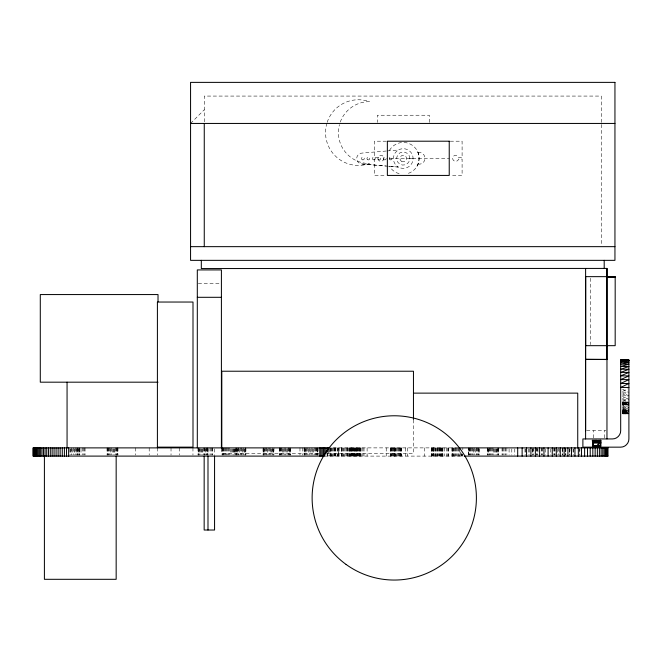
<?xml version="1.0" encoding="UTF-8"?>
<svg xmlns="http://www.w3.org/2000/svg" width="662" height="662" viewBox="0 0 662 662"><rect width="100%" height="100%" fill="white"/><g stroke="black" fill="none" stroke-linecap="round" stroke-linejoin="round"><path stroke-width="0.5" stroke-dasharray="3.31 2.48" d="M593.69 437.913L593.69 430.73M604.638 437.913L604.638 430.73M600.095 439.965L600.467 447.156L600.74 439.965L600.964 447.156L601.022 439.965L600.773 447.156L600.5 439.965L600.045 447.156L599.582 439.965M592.523 447.156L592.151 439.965L592.523 447.156L592.846 439.965M592.573 439.965L592.895 447.156L593.309 439.965L593.367 447.156L593.864 439.965M598.986 439.965L599.524 447.156L599.979 439.965M596.859 439.965L597.521 447.156L597.521 439.965L598.241 447.156L598.241 439.965L598.911 447.156L599.441 439.965M593.442 439.965L593.938 447.156L594.501 439.965M598.241 447.156L598.829 439.965M594.013 439.965L594.575 447.156L595.188 439.965M597.521 447.156L598.15 439.965M594.666 439.965L595.279 447.156L595.924 439.965M596.106 439.965L596.768 447.156L597.422 439.965M595.37 439.965L596.015 447.156L596.677 439.965M416.994 166.261C419.708 161.371 419.708 155.264 416.994 150.373M190.565 123.446L204.26 109.76M622.512 391.333L627.99 388.826M622.512 394.999L627.99 392.574M622.512 398.466L627.99 396.19M622.512 401.652L627.99 399.575M622.512 404.474L627.99 402.653M622.512 406.849L628.9 405.078L622.743 405.078M622.512 408.727L628.9 407.362L622.512 405.591M622.512 410.051L628.9 409.116L622.512 407.751M417.912 152.599L419.12 152.442A5.875 5.875 0 0 1 424.996 158.317A5.875 5.875 0 0 1 419.12 164.193L417.912 164.035M386.285 151.019L362.188 153.063A5.478 5.478 0 0 0 356.71 158.541A5.478 5.478 0 0 0 362.188 164.01L386.285 166.054M387.287 150.936L398.334 150.001A9.856 9.856 0 0 1 413.113 158.541A9.856 9.856 0 0 1 398.334 167.072L387.287 166.137M622.743 410.771L628.9 410.316L622.512 409.389M622.743 404.714L628.9 404.391L622.743 404.391M622.743 411.433L627.874 411.168M622.743 404.283L628.9 403.969L622.743 403.969L627.874 403.621M622.743 411.855L628.9 411.541L622.743 411.541M622.743 412.26L627.874 412.012M622.743 403.481L627.874 403.257M622.743 412.633L627.874 412.401M622.743 403.125L627.874 402.926L622.743 402.67M622.743 412.972L627.874 412.765L622.743 412.451L628.9 412.36L622.743 412.062M622.743 402.81L628.9 402.604L622.743 402.256M622.743 413.262L627.874 413.088M627.874 413.361L622.743 413.502L628.9 413.551M622.743 402.347L628.9 402.347L622.743 402.38L627.874 402.231M627.874 402.124L622.743 402.19L628.9 402.215L622.743 402.091M628.9 413.858L622.743 413.816L627.874 413.824L622.743 413.386L628.9 413.328L622.743 413.121M386.368 141.205L374.493 141.205L374.493 157.779L378.019 157.539A3.012 3.012 0 0 1 382.653 155.851A3.012 3.012 0 0 1 382.653 160.783A3.012 3.012 0 0 1 378.019 159.095L374.493 159.095L374.493 175.43L386.368 175.43M450.226 141.205L462.101 141.205L462.101 157.779L458.576 157.539A3.012 3.012 0 0 0 453.942 155.851A3.012 3.012 0 0 0 453.942 160.783A3.012 3.012 0 0 0 458.576 159.095L462.101 159.095L462.101 175.43L450.226 175.43M389.422 158.317L449.233 158.317M409.828 158.541A6.57 6.57 0 0 0 399.972 152.848A6.57 6.57 0 0 0 399.972 164.226A6.57 6.57 0 0 0 409.828 158.541L413.113 158.541M198.319 283.609L220.405 283.609M622.743 392.169L628.9 392.169M622.743 395.81L628.9 395.81L622.512 392.98M622.743 399.227L628.9 399.227L622.512 396.571M622.743 402.885L628.9 402.885M622.743 403.208L628.9 403.208M622.743 403.572L628.9 403.572M622.743 404.821L628.9 404.821L622.743 404.077M622.743 407.362L628.9 407.362M622.743 409.116L628.9 409.116M622.743 410.316L628.9 410.316M622.743 410.928L628.9 410.928L622.743 410.473M622.743 411.119L628.9 411.119M622.743 411.963L628.9 411.963M622.743 412.724L628.9 412.724M622.743 413.055L628.9 413.055M622.743 413.717L628.9 413.717M586.615 430.73L605.953 430.73M458.021 447.884L330.785 447.884L330.785 456.101M318.67 453.362L221.811 453.362L221.811 449.258M327.938 453.362L413.46 453.362L413.46 419.989M324.281 456.101L463.16 456.101M622.743 413.824L627.874 413.849M622.743 402.438L627.874 402.579M622.743 402.968L627.874 403.166M622.743 412.807L627.874 413.014M622.743 403.299L627.874 403.53M622.743 403.671L627.874 403.919M622.743 411.226L627.874 411.491M622.743 411.648L627.874 411.913M362.188 164.01L398.334 167.072A9.856 9.856 0 0 1 398.334 150.001M622.512 402.959L627.99 404.78M622.512 399.922L627.99 402M622.512 389.239L627.99 391.747M593.367 447.156L592.953 439.965L592.895 447.156M601.253 122.437L601.253 96.073L204.26 96.073L204.26 122.47M601.253 124.481L601.253 245.627M601.03 439.965L600.964 447.156M600.773 439.965L600.773 447.156M600.467 439.965L600.467 447.156M600.045 439.965L600.045 447.156M599.524 439.965L599.524 447.156M598.911 439.965L598.911 447.156M596.768 439.965L596.768 447.156M596.015 439.965L596.015 447.156M595.279 439.965L595.279 447.156M594.575 439.965L594.575 447.156M593.938 439.965L593.938 447.156M592.275 439.965L592.275 447.156M590.537 278.247L590.537 344.654M579.879 447.884L579.879 455.075M579.399 448.91L579.399 455.075M573.218 448.91L573.218 455.075M573.118 448.91L573.118 455.075M569.932 447.884L569.932 455.075M569.742 448.91L569.742 455.075M569.452 448.91L569.452 455.075M565.878 447.884L565.878 455.075M565.588 447.884L565.588 455.075M565.489 447.884L565.489 455.075M565.199 448.91L565.199 455.075M562.692 447.884L562.692 455.075M562.493 448.91L562.493 455.075M562.203 447.884L562.203 455.075M559.307 448.91L559.307 455.075M558.637 447.884L558.637 455.075M557.768 448.91L557.768 455.075M555.062 447.884L555.062 455.075M554.773 447.884L554.773 455.075M554.574 447.884L554.574 455.075M553.804 447.884L553.804 455.075M550.42 448.91L550.42 455.075M545.496 448.91L545.496 455.075M542.501 447.884L542.501 455.075M541.921 447.884L541.921 455.075M541.442 447.884L541.442 455.075M537.966 448.91L537.966 455.075M537.767 447.884L537.767 455.075M536.899 447.884L536.899 455.075M536.518 447.884L536.518 455.075M533.324 447.884L533.324 455.075M532.943 448.91L532.943 455.075M532.844 447.884L532.844 455.075M532.265 448.91L532.265 455.075M529.269 448.91L529.269 455.075M528.59 448.91L528.59 455.075M525.214 448.91L525.214 455.075M525.024 448.91L525.024 455.075M514.779 448.91L514.779 455.075M511.792 448.91L511.792 455.075M509.086 448.91L509.086 455.075M506.86 447.884L506.86 455.075M505.321 447.884L505.321 455.075M504.932 447.884L504.932 455.075M503.484 447.884L503.484 455.075M502.516 447.884L502.516 455.075M502.036 447.884L502.036 455.075M498.461 447.884L498.461 455.075M498.362 447.884L498.362 455.075M498.172 448.91L498.172 455.075M497.783 448.91L497.783 455.075M497.303 447.884L497.303 455.075M496.723 448.91L496.723 455.075M496.144 448.91L496.144 455.075M495.466 448.91L495.466 455.075M494.696 448.91L494.696 455.075M493.819 448.91L493.819 455.075M493.049 447.884L493.049 455.075M492.18 447.884L492.18 455.075M491.411 447.884L491.411 455.075M490.633 447.884L490.633 455.075M489.963 447.884L489.963 455.075M489.284 447.884L489.284 455.075M488.804 447.884L488.804 455.075M488.316 448.91L488.316 455.075M487.935 448.91L487.935 455.075M487.737 447.884L487.737 455.075M487.546 447.884L487.546 455.075M479.238 448.91L479.238 455.075M478.949 447.884L478.949 455.075M478.659 447.884L478.659 455.075M478.179 448.91L478.179 455.075M477.6 447.884L477.6 455.075M476.921 447.884L476.921 455.075M476.243 447.884L476.243 455.075M475.473 448.91L475.473 455.075M474.695 447.884L474.695 455.075M473.827 448.91L473.827 455.075M473.057 447.884L473.057 455.075M472.287 447.884L472.287 455.075M471.509 447.884L471.509 455.075M470.831 447.884L470.831 455.075M470.161 447.884L470.161 455.075M469.581 447.884L469.581 455.075M469.093 447.884L469.093 455.075M468.804 447.884L468.804 455.075M462.821 447.884L462.821 449.945M462.531 454.049L462.531 456.101M462.142 454.049L462.142 456.101M461.753 454.049L461.753 456.101M461.174 453.023L461.174 456.101M460.504 451.997L460.504 456.101M459.825 448.91L459.825 456.101M459.047 447.884L459.047 456.101M458.278 447.884L458.278 456.101M457.409 447.884L457.409 456.101M456.639 447.884L456.639 456.101M455.861 447.884L455.861 456.101M455.092 447.884L455.092 456.101M454.322 447.884L454.322 456.101M453.735 447.884L453.735 456.101M453.164 447.884L453.164 456.101M452.676 447.884L452.676 456.101M452.386 447.884L452.386 456.101M452.096 447.884L452.096 456.101M451.997 447.884L451.997 456.101M448.522 447.884L448.522 456.101M448.331 447.884L448.331 456.101M447.562 447.884L447.562 456.101M446.304 447.884L446.304 456.101M444.756 447.884L444.756 456.101M442.919 447.884L442.919 456.101M442.34 447.884L442.34 456.101M442.249 447.884L442.249 456.101M442.051 447.884L442.051 456.101M441.662 447.884L441.662 456.101M441.182 447.884L441.182 456.101M440.991 447.884L440.991 456.101M440.602 447.884L440.602 456.101M440.023 447.884L440.023 456.101M439.254 447.884L439.254 456.101M439.055 447.884L439.055 456.101M438.575 447.884L438.575 456.101M437.706 447.884L437.706 456.101M437.226 447.884L437.226 456.101M436.937 447.884L436.937 456.101M436.059 447.884L436.059 456.101M435.679 447.884L435.679 456.101M435.29 447.884L435.29 456.101M434.52 447.884L434.52 456.101M433.842 447.884L433.842 456.101M433.742 447.884L433.742 456.101M433.453 447.884L433.453 456.101M433.163 447.884L433.163 456.101M432.584 447.884L432.584 456.101M432.203 447.884L432.203 456.101M431.814 447.884L431.814 456.101M431.624 447.884L431.624 456.101M431.425 447.884L431.425 456.101M429.332 122.42L429.332 115.238L377.307 115.238L377.307 122.42M424.574 447.884L424.574 456.101M407.668 447.884L407.668 456.101M405.442 447.884L405.442 456.101M401.288 447.884L401.288 456.101M401.197 447.884L401.197 456.101M400.907 447.884L400.907 456.101M400.618 447.884L400.618 456.101M400.129 447.884L400.129 456.101M399.55 447.884L399.55 456.101M398.971 447.884L398.971 456.101M398.201 447.884L398.201 456.101M397.432 447.884L397.432 456.101M396.654 447.884L396.654 456.101M395.884 447.884L395.884 456.101M395.305 447.884L395.305 456.101M395.015 447.884L395.015 456.101M394.817 447.884L394.817 456.101M394.337 447.884L394.337 456.101M394.238 447.884L394.238 456.101M393.948 447.884L393.948 456.101M393.468 447.884L393.468 456.101M392.789 447.884L392.789 456.101M392.119 447.884L392.119 456.101M391.54 447.884L391.54 456.101M391.151 447.884L391.151 456.101M390.762 447.884L390.762 456.101M390.472 447.884L390.472 456.101M390.381 447.884L390.381 456.101M386.227 447.884L386.227 456.101M367.104 447.884L367.104 456.101M364.009 447.884L364.009 456.101M362.95 447.884L362.95 456.101M361.882 447.884L361.882 456.101M360.724 447.884L360.724 456.101M360.244 447.884L360.244 456.101M360.145 447.884L360.145 456.101M359.855 447.884L359.855 456.101M359.565 447.884L359.565 456.101M359.085 447.884L359.085 456.101M358.407 447.884L358.506 456.101M357.927 447.884L357.927 456.101M357.828 447.884L357.828 456.101M357.149 447.884L357.149 456.101M356.669 447.884L356.669 456.101M356.379 447.884L356.379 456.101M356.189 447.884L356.189 456.101M355.899 447.884L355.899 456.101M355.61 447.884L355.61 456.101M355.411 447.884L355.411 456.101M354.733 447.884L354.733 456.101M354.542 447.884L354.542 456.101M354.062 447.884L354.062 456.101M353.963 447.884L353.963 456.101M353.285 447.884L353.194 456.101M352.805 447.884L352.805 456.101M352.416 447.884L352.416 456.101M351.936 447.884L351.936 456.101M351.646 447.884L351.646 456.101M351.456 447.884L351.456 456.101M351.067 447.884L351.067 456.101M350.488 447.884L350.488 456.101M350.297 447.884L350.297 456.101M350.008 447.884L350.008 456.101M349.718 447.884L349.718 456.101M349.329 447.884L349.42 456.101M349.131 447.884L349.131 456.101M348.651 447.884L348.651 456.101M347.682 447.884L347.682 456.101M347.202 447.884L347.202 456.101M346.334 447.884L346.334 456.101M345.854 447.884L345.854 456.101M344.406 447.884L344.406 456.101M343.437 447.884L343.437 456.101M342.957 447.884L342.957 456.101M341.989 447.884L341.989 456.101M341.89 447.884L341.89 456.101M341.501 447.884L341.501 456.101M341.41 447.884L341.41 456.101M339.184 447.884L339.093 456.101M338.315 447.884L338.315 456.101M337.645 447.884L337.645 456.101M337.157 447.884L337.157 456.101M335.708 447.884L335.708 456.101M335.609 447.884L335.609 456.101M334.74 447.884L334.74 456.101M334.26 447.884L334.26 456.101M333.391 447.884L333.292 456.101M332.812 447.884L332.812 456.101M331.943 447.884L331.943 456.101M331.455 447.884L331.455 456.101M330.495 447.884L330.495 456.101M330.007 448.91L330.007 456.101M329.138 448.91L329.138 456.101M328.658 449.945L328.658 456.101M327.789 453.023L327.789 456.101M327.309 453.023L327.309 456.101M318.033 447.884L318.033 455.075M317.843 447.884L317.843 455.075M317.644 447.884L317.644 455.075M317.454 448.91L317.454 455.075M317.065 447.884L317.065 455.075M316.585 447.884L316.585 455.075M316.006 447.884L316.006 455.075M315.327 447.884L315.327 455.075M314.558 447.884L314.558 455.075M313.689 448.91L313.689 455.075M312.82 448.91L312.82 455.075M311.951 447.884L311.951 455.075M310.983 448.91L310.983 455.075M310.015 448.91L310.015 455.075M309.146 447.884L309.146 455.075M308.277 448.91L308.277 455.075M307.408 447.884L307.408 455.075M306.638 447.884L306.638 455.075M305.96 448.91L305.96 455.075M305.381 447.884L305.381 455.075M304.901 448.91L304.901 455.075M304.512 447.884L304.512 455.075M304.222 447.884L304.222 455.075M304.123 447.884L304.123 455.075M302.774 447.884L302.774 455.075M299.969 447.884L299.969 455.075M290.411 447.884L290.411 455.075M290.312 448.91L290.312 455.075M290.022 447.884L290.022 455.075M289.733 447.884L289.733 455.075M289.253 448.91L289.253 455.075M288.673 447.884L288.673 455.075M288.094 447.884L288.094 455.075M287.316 448.91L287.316 455.075M286.547 448.91L286.547 455.075M285.777 447.884L285.777 455.075M284.999 448.91L284.999 455.075M284.13 447.884L284.13 455.075M283.361 448.91L283.361 455.075M282.583 448.91L282.583 455.075M281.913 447.884L281.913 455.075M281.234 447.884L281.234 455.075M280.655 447.884L280.655 455.075M280.175 447.884L280.175 455.075M279.885 447.884L279.885 455.075M279.587 447.884L279.587 455.075M279.496 447.884L279.496 455.075M273.994 447.884L273.894 455.075M273.605 448.91L273.605 455.075M273.315 448.91L273.315 455.075M272.827 448.91L272.827 455.075M272.248 447.884L272.248 455.075M271.577 448.91L271.577 455.075M270.899 448.91L270.899 455.075M270.129 447.884L270.129 455.075M269.351 447.884L269.351 455.075M268.482 447.884L268.482 455.075M267.713 448.91L267.713 455.075M266.935 447.884L266.935 455.075M266.165 447.884L266.165 455.075M265.487 447.884L265.487 455.075M264.817 448.91L264.817 455.075M264.237 447.884L264.237 455.075M263.749 448.91L263.749 455.075M263.459 447.884L263.459 455.075M263.17 448.91L263.17 455.075M263.079 447.884L263.079 455.075M245.883 447.884L245.883 455.075M245.784 448.91L245.784 455.075M245.494 447.884L245.494 455.075M245.205 447.884L245.205 455.075M244.725 448.91L244.725 455.075M244.046 448.91L244.046 455.075M243.467 447.884L243.467 455.075M242.697 448.91L242.697 455.075M241.92 447.884L241.92 455.075M241.15 447.884L241.15 455.075M240.38 447.884L240.38 455.075M239.603 448.91L239.603 455.075M238.833 447.884L238.833 455.075M238.254 447.884L238.254 455.075M237.675 448.91L237.675 455.075M237.186 447.884L237.186 455.075M236.806 448.91L236.806 455.075M236.516 447.884L236.516 455.075M236.417 447.884L236.417 455.075M235.647 447.884L235.647 455.075M235.258 448.91L235.258 455.075M234.869 448.91L234.869 455.075M234.389 448.91L234.389 455.075M233.81 448.91L233.81 455.075M233.132 448.91L233.132 455.075M232.362 448.91L232.362 455.075M231.584 448.91L231.584 455.075M230.715 448.91L230.715 455.075M229.755 447.884L229.755 455.075M228.787 447.884L228.787 455.075M227.918 447.884L227.918 455.075M226.95 447.884L226.95 455.075M226.081 447.884L226.081 455.075M225.312 447.884L225.312 455.075M224.534 447.884L224.534 455.075M223.864 447.884L223.864 455.075M223.284 447.884L223.284 455.075M222.796 447.884L222.796 455.075M222.415 447.884L222.415 455.075M222.027 447.884L222.027 455.075M214.562 448.91L214.562 455.075M212.37 447.884L212.37 455.075M212.171 447.884L212.171 455.075M211.401 447.884L211.401 455.075M210.342 447.884L210.342 455.075M208.985 447.884L208.985 455.075M207.992 448.91L207.992 455.075M207.636 447.884L207.636 455.075M207.438 447.884L207.438 455.075M207.247 447.884L207.247 455.075M206.858 447.884L206.858 455.075M206.279 447.884L206.379 455.075M205.799 448.91L205.799 455.075M205.121 447.884L205.121 455.075M204.45 447.884L204.351 455.075M204.161 447.884L204.161 455.075M203.573 447.884L203.573 455.075M202.804 448.91L202.804 455.075M202.034 448.91L202.034 455.075M201.256 448.91L201.256 455.075M200.586 448.91L200.586 455.075M199.907 447.884L199.907 455.075M199.328 448.91L199.328 455.075M198.848 447.884L198.848 455.075M198.459 448.91L198.459 455.075M198.17 447.884L198.17 455.075M198.07 447.884L198.07 455.075M192.956 447.884L192.956 455.075M179.237 447.884L179.237 455.075M171.028 447.884L171.028 455.075M157.407 447.884L157.407 455.075M149.198 447.884L149.198 455.075M135.487 447.884L135.487 455.075M117.902 447.884L117.902 455.075M117.811 447.884L117.811 455.075M117.613 447.884L117.613 455.075M117.232 447.884L117.232 455.075M116.744 447.884L116.744 455.075M116.164 447.884L116.164 455.075M115.585 447.884L115.585 455.075M114.816 448.91L114.816 455.075M114.038 448.91L114.038 455.075M113.268 448.91L113.268 455.075M112.499 448.91L112.499 455.075M111.621 447.884L111.621 455.075M110.852 448.91L110.852 455.075M110.082 447.884L110.082 455.075M109.404 447.884L109.404 455.075M108.725 447.884L108.725 455.075M108.146 447.884L108.146 455.075M107.765 447.884L107.765 455.075M107.376 447.884L107.376 455.075M106.987 447.884L107.087 455.075M85.067 447.884L85.067 455.075M84.579 447.884L84.579 455.075M83.619 447.884L83.619 455.075M82.361 447.884L82.361 455.075M81.004 448.91L81.004 455.075M79.556 447.884L79.556 455.075M79.465 448.91L79.465 455.075M79.266 447.884L79.266 455.075M78.886 448.91L78.886 455.075M78.306 447.884L78.397 455.075M77.818 448.91L77.818 455.075M77.437 447.884L77.437 455.075M77.239 447.884L77.239 455.075M76.949 447.884L76.949 455.075M76.469 448.91L76.469 455.075M75.791 447.884L75.791 455.075M74.922 448.91L74.922 455.075M74.152 448.91L74.152 455.075M73.283 447.884L73.283 455.075M72.506 448.91L72.506 455.075M71.736 447.884L71.736 455.075M71.057 448.91L71.057 455.075M70.379 448.91L70.379 455.075M69.899 448.91L69.899 455.075M389.488 150.373A15.88 15.88 0 0 1 415.835 148.652A15.88 15.88 0 0 1 407.353 173.659M399.128 173.659A15.88 15.88 0 0 1 389.488 166.261M326.912 123.198A32.827 32.827 0 0 0 369.355 163.531A30.94 30.94 0 0 1 339.465 124.58M327.193 122.305A32.827 32.827 0 0 1 369.355 101.65A30.94 30.94 0 0 0 340.053 122.652M468.514 455.075L468.514 447.884L468.423 455.075M338.704 456.101L338.704 447.884L338.605 456.101M378.614 159.724A1.365 1.365 0 0 0 380.667 158.541A1.365 1.365 0 0 0 378.614 157.349A1.365 1.365 0 0 0 378.614 159.724M383.811 159.509A1.365 1.365 0 0 0 386.103 158.888A1.365 1.365 0 0 0 384.423 157.217A1.365 1.365 0 0 0 383.811 159.509M389.976 159.724A1.365 1.365 0 0 0 392.036 158.541A1.365 1.365 0 0 0 389.976 157.349A1.365 1.365 0 0 0 389.976 159.724M362.188 159.724A1.365 1.365 0 0 0 364.241 158.541A1.365 1.365 0 0 0 362.188 157.349A1.365 1.365 0 0 0 362.188 159.724M367.667 159.724A1.365 1.365 0 0 0 369.719 158.541A1.365 1.365 0 0 0 367.667 157.349A1.365 1.365 0 0 0 367.667 159.724M373.145 159.724A1.365 1.365 0 0 0 375.197 158.541A1.365 1.365 0 0 0 373.145 157.349A1.365 1.365 0 0 0 373.145 159.724M401.619 161.379A3.285 3.285 0 0 0 406.542 158.541A3.285 3.285 0 0 0 401.619 155.694A3.285 3.285 0 0 0 401.619 161.379"/><path stroke-width="0.99" d="M44.404 456.101L44.404 579.308L116.164 579.308L116.164 456.101M585.597 438.939L585.597 276.65L615.147 276.658L615.18 277.403M606.963 438.939L606.98 268.424L201.314 268.557L201.314 260.348M627.874 360.442L620.683 360.087L628.9 360.087L628.9 438.939C628.983 443.333 625.077 447.239 620.683 447.156L582.891 447.156L582.891 438.939L612.474 438.939C616.86 439.022 620.766 435.116 620.683 430.73L620.683 360.087L628.9 360.26L620.683 361.013L628.9 361.013L620.683 362.321L628.9 362.321L620.683 364.158L628.9 364.158L620.683 366.483L628.9 366.483L620.683 369.255L628.9 369.255L620.683 372.416L628.9 372.416L620.683 375.884L628.9 375.884L620.683 379.607L628.9 379.607L620.683 383.488L628.9 383.488L620.683 387.46L628.9 387.46M620.683 360.492L628.9 360.087L620.683 360.26L622.743 360.451M190.565 123.446L614.948 123.446M190.565 246.653L614.948 246.653M606.963 277.221L615.18 277.221L615.18 345.672L585.597 345.672L585.613 268.615M197.309 297.304L221.406 297.304M606.963 359.358L585.597 359.358L606.963 359.54L606.938 276.658L615.18 276.832M620.683 360.26L628.9 360.26M158.019 382.181L40.291 382.181L40.291 294.565L158.019 294.565L158.019 301.781M413.46 393.129L577.736 393.129L577.736 447.884M157.407 447.148L192.998 447.148L192.998 302.038L157.407 302.038L157.407 447.884M330.007 447.884L33.1 447.884L33.1 456.101L324.694 456.101L324.694 447.884M458.923 447.884L607.989 447.884M464.194 456.101L607.989 456.101M607.89 447.884L607.89 456.101M607.6 447.884L607.6 456.101M606.98 268.424L606.98 276.832M607.021 447.884L607.021 456.101M606.251 447.884L606.251 456.101M605.283 447.884L605.283 456.101M604.199 260.348L604.199 268.557M604.125 447.884L604.125 456.101M602.776 447.884L602.776 456.101M601.129 447.884L601.129 456.101M599.391 447.884L599.391 456.101M597.364 447.884L597.364 456.101M595.146 447.884L595.146 456.101M592.829 447.884L592.829 456.101M590.214 447.884L590.214 456.101M587.517 447.884L587.517 456.101M585.613 277.403L585.613 430.73M584.612 447.884L584.612 456.101M581.526 447.884L581.526 456.101M578.34 447.884L578.34 456.101M574.955 447.884L574.955 456.101M571.48 447.884L571.48 456.101M567.905 447.884L567.905 456.101M564.14 447.884L564.14 456.101M560.275 447.884L560.275 456.101M556.312 447.884L556.312 456.101M552.257 447.884L552.257 456.101M548.103 447.884L548.103 456.101M543.949 447.884L543.949 456.101M539.604 447.884L539.604 456.101M535.359 447.884L535.359 456.101M530.916 447.884L530.916 456.101M526.563 447.884L526.563 456.101M522.128 447.884L522.128 456.101M517.684 447.884L517.684 456.101M413.46 419.485L413.46 371.225L221.811 371.225L221.811 448.232M328.658 447.884L328.658 449.945M327.309 447.884L327.309 451.997M325.952 447.884L325.952 454.049M323.445 447.884L323.445 456.101M322.187 447.884L322.187 456.101M320.929 447.884L320.929 456.101M319.771 447.884L319.771 456.101M221.406 447.884L221.406 269.922L197.309 269.922L197.309 447.884M214.562 456.101L214.562 530.022L204.161 530.022L204.161 456.101M207.992 456.101L207.992 530.022M204.26 123.446L204.26 246.653M68.641 447.884L68.641 456.101M67.061 382.181L67.061 447.884M66.523 447.884L66.523 456.101M64.396 447.884L64.396 456.101M62.269 447.884L62.269 456.101M60.143 447.884L60.143 456.101M58.115 447.884L58.115 456.101M56.088 447.884L56.088 456.101M54.061 447.884L54.061 456.101M52.124 447.884L52.124 456.101M50.295 447.884L50.295 456.101M48.458 447.884L48.458 456.101M46.721 447.884L46.721 456.101M45.074 447.884L45.074 456.101M43.535 447.884L43.535 456.101M41.987 447.884L41.987 456.101M40.63 447.884L40.63 456.101M39.381 447.884L39.381 456.101M38.222 447.884L38.222 456.101M37.155 447.884L37.155 456.101M36.187 447.884L36.187 456.101M35.417 447.884L35.417 456.101M34.647 447.884L34.647 456.101M34.068 447.884L34.068 456.101M33.679 447.884L33.679 456.101M33.29 447.884L33.29 456.101M614.948 82.378L190.565 82.378L190.565 260.348L614.948 260.348L614.948 82.378M449.233 141.205L387.361 141.205L387.361 175.43L449.233 175.43L449.233 141.205M346.094 564.446A82.138 82.138 0 0 0 475.961 506.364A82.138 82.138 0 0 0 360.724 422.935A82.138 82.138 0 0 0 346.094 564.446"/></g></svg>
